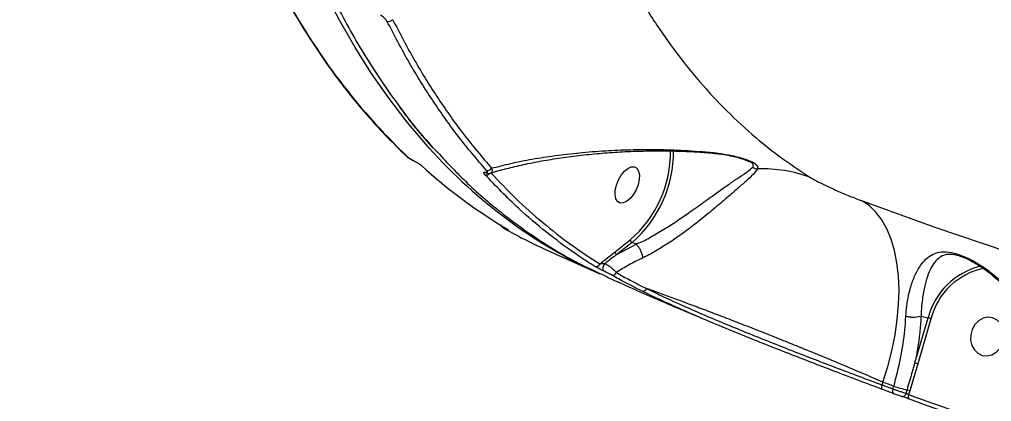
# Model space of a CAD drawing. Header units: millimetres. Extents: x -10374 to 11119, y -8221 to 9433.
# Drawn here: x -1882 to -1657.7, y -5633.8 to -5545.6 of the extents above; entities that cross this region are included whole.
import ezdxf

# ---------------------------------------------------------------- set-up
doc = ezdxf.new("R2010")
doc.units = ezdxf.units.MM
for name, color, linetype in [('DIKOM_ОБЪЕКТ', 7, 'Continuous'), ('DIKOM_РАЗМЕР_ЗОНА', 7, 'Continuous'), ('DIKOM_РАЗМЕР_ОБЪЕКТА', 7, 'Continuous')]:
    doc.layers.add(name, color=color, linetype=linetype)
doc.styles.add('style1', font='arial.ttf', dxfattribs={"width": 0.8})
doc.dimstyles.new('1-50', dxfattribs={"dimtxt": 300, "dimasz": 200, "dimexe": 100, "dimexo": 0, "dimgap": 100, "dimtad": 0, "dimdec": 0, "dimtxsty": 'style1', "dimcen": 0, "dimclrd": 7, "dimclre": 7, "dimadec": 1, "dimazin": 2, "dimtfac": 1, "dimtdec": 0, "dimtmove": 1, "dimatfit": 3, "dimfxl": 0, "dimlwd": 25, "dimlwe": 18, "dimarcsym": 0})

# ---------------------------------------------------------------- blocks, each defined once
blk = doc.blocks.new('*D16')
at = {"layer": 'Defpoints', "color": 0, "transparency": 16777216}
for p in [(-9045.1, 5161.67), (3694.49, 5161.67), (1813.16, -6719.94)]:
    blk.add_point(p, dxfattribs=at)
at = {"layer": 'DIKOM_РАЗМЕР_ОБЪЕКТА', "color": 7, "lineweight": 18, "transparency": 16777216}
for p, q in [((3694.49, 5161.67), (-9145.1, 5161.67)), ((1813.16, -6719.94), (-9145.1, -6719.94))]:
    blk.add_line(p, q, dxfattribs=at)
at = {"layer": 'DIKOM_РАЗМЕР_ОБЪЕКТА', "color": 7, "lineweight": 25, "transparency": 16777216}
for p, q in [((-9045.1, 4961.67), (-9045.1, -0.45)), ((-9045.1, -6519.94), (-9045.1, -1080.23))]:
    blk.add_line(p, q, dxfattribs=at)
at = {"layer": 'DIKOM_РАЗМЕР_ОБЪЕКТА', "color": 7, "transparency": 16777216}
for points in [[(-9078.43, 4961.67), (-9011.76, 4961.67), (-9045.1, 5161.67)], [(-9078.43, -6519.94), (-9011.76, -6519.94), (-9045.1, -6719.94)]]:
    blk.add_solid(points, dxfattribs=at)
at = {"layer": 'DIKOM_РАЗМЕР_ОБЪЕКТА', "color": 0, "transparency": 16777216, "insert": (-9045.1, -540.34), "char_height": 300, "attachment_point": 5, "rotation": 90, "style": 'style1'}
blk.add_mtext('11900', dxfattribs=at)
blk = doc.blocks.new('*D13')
at = {"layer": 'Defpoints', "color": 0, "transparency": 16777216}
for p in [(-10176.97, 7112.81), (3082.33, 7112.81), (2015.48, -8221.4)]:
    blk.add_point(p, dxfattribs=at)
at = {"layer": 'DIKOM_РАЗМЕР_ЗОНА', "color": 7, "lineweight": 18, "transparency": 16777216}
for p, q in [((3082.33, 7112.81), (-10276.97, 7112.81)), ((2015.48, -8221.4), (-10276.97, -8221.4))]:
    blk.add_line(p, q, dxfattribs=at)
at = {"layer": 'DIKOM_РАЗМЕР_ЗОНА', "color": 7, "lineweight": 25, "transparency": 16777216}
for p, q in [((-10176.97, 6912.81), (-10176.97, -14.41)), ((-10176.97, -8021.4), (-10176.97, -1094.19))]:
    blk.add_line(p, q, dxfattribs=at)
at = {"layer": 'DIKOM_РАЗМЕР_ЗОНА', "color": 7, "transparency": 16777216}
for points in [[(-10210.3, 6912.81), (-10143.64, 6912.81), (-10176.97, 7112.81)], [(-10210.3, -8021.4), (-10143.64, -8021.4), (-10176.97, -8221.4)]]:
    blk.add_solid(points, dxfattribs=at)
at = {"layer": 'DIKOM_РАЗМЕР_ЗОНА', "color": 0, "transparency": 16777216, "insert": (-10176.97, -554.3), "char_height": 300, "attachment_point": 5, "rotation": 90, "style": 'style1'}
blk.add_mtext('15300', dxfattribs=at)

msp = doc.modelspace()

# ---------------------------------------------------------------- linework, layer by layer
at = {"layer": 'DIKOM_ОБЪЕКТ', "color": 7, "linetype": 'Continuous', "lineweight": 15}
for p, q in [((-1791.2, -5578.09), (-1791.12, -5578.12)), ((-1791.12, -5578.14), (-1791.04, -5578.17)), ((-1713.81, -5578.31), (-1713.99, -5578.23)), ((-1769.85, -5593.88), (-1769.88, -5593.87)), ((-1744.56, -5599.26), (-1741.04, -5596.49)), ((-1740.63, -5597.06), (-1744.15, -5599.83)), ((-1744.15, -5599.83), (-1739.72, -5597.47)), ((-1739.72, -5597.47), (-1740.63, -5597.06)), ((-1739.72, -5597.47), (-1739.72, -5597.47)), ((-1760.63, -5598.66), (-1748.09, -5604.31)), ((-1748.04, -5602.03), (-1744.56, -5599.26)), ((-1665.11, -5600.18), (-1665.56, -5600.06)), ((-1673.95, -5614.07), (-1672.33, -5614.47)), ((-1675.37, -5624.88), (-1672.33, -5614.47)), ((-1671.67, -5614.66), (-1674.71, -5625.07)), ((-1674.71, -5625.07), (-1676.57, -5631.3)), ((-1682.75, -5629.31), (-1682.99, -5629.93)), ((-1680.43, -5630.88), (-1680.25, -5630.24)), ((-1677.4, -5631.87), (-1677.18, -5631.13)), ((-1676.57, -5631.3), (-1676.82, -5632.16))]:
    msp.add_line(p, q, dxfattribs=at)
at = {"layer": 'DIKOM_ОБЪЕКТ', "color": 7, "linetype": 'Continuous', "lineweight": 15, "flags": 128}
for points in [[(-1787.35, -5575.35), (-1788.14, -5574.48), (-1792.52, -5569.31), (-1796.71, -5563.85), (-1800.72, -5558.1), (-1804.55, -5552.07), (-1808.17, -5545.76), (-1811.61, -5539.18), (-1814.84, -5532.33), (-1817.87, -5525.21), (-1820.7, -5517.85), (-1823.32, -5510.23), (-1825.73, -5502.36), (-1827.93, -5494.27), (-1829.92, -5485.94), (-1831.7, -5477.39), (-1833.25, -5468.62), (-1834.6, -5459.65), (-1835.72, -5450.47), (-1836.62, -5441.1), (-1837.31, -5431.55), (-1837.77, -5421.82), (-1838.02, -5411.92), (-1838.04, -5401.86)], [(-1792.61, -5577.19), (-1792.55, -5577.24), (-1792.41, -5577.32)], [(-1791.12, -5578.14), (-1791.15, -5578.12), (-1791.2, -5578.09)], [(-1791.04, -5578.17), (-1791.07, -5578.16), (-1791.12, -5578.12)], [(-1743.39, -5587.96), (-1743.96, -5587.63), (-1744.36, -5586.99), (-1744.54, -5586.09), (-1744.5, -5585), (-1744.24, -5583.82), (-1743.77, -5582.63), (-1743.14, -5581.54), (-1742.39, -5580.62), (-1741.59, -5579.97), (-1740.81, -5579.62), (-1740.1, -5579.61), (-1739.52, -5579.94), (-1739.13, -5580.58), (-1738.94, -5581.48), (-1738.98, -5582.57), (-1739.25, -5583.76), (-1739.72, -5584.94), (-1740.35, -5586.04), (-1741.09, -5586.95), (-1741.89, -5587.61), (-1742.68, -5587.95), (-1743.39, -5587.96)], [(-1687.55, -5587.48), (-1670.81, -5593.54), (-1653.95, -5599.24)], [(-1682.75, -5629.31), (-1681.62, -5625.68), (-1680.68, -5622.04), (-1679.95, -5618.41), (-1679.43, -5614.84), (-1679.12, -5611.36), (-1679.04, -5607.99), (-1679.17, -5604.77), (-1679.52, -5601.73), (-1680.08, -5598.89), (-1680.85, -5596.29), (-1681.83, -5593.94), (-1683, -5591.86), (-1684.35, -5590.08), (-1685.87, -5588.62), (-1687.55, -5587.48)], [(-1662.48, -5618.37), (-1662.51, -5619.64), (-1662.22, -5620.84), (-1661.65, -5621.87), (-1660.83, -5622.65), (-1659.84, -5623.12), (-1658.75, -5623.24), (-1657.65, -5623), (-1656.64, -5622.41), (-1655.79, -5621.53), (-1655.17, -5620.43), (-1654.83, -5619.19), (-1654.8, -5617.92), (-1655.09, -5616.72), (-1655.66, -5615.69), (-1656.48, -5614.91), (-1657.47, -5614.44), (-1658.56, -5614.32), (-1659.66, -5614.57), (-1660.67, -5615.15), (-1661.52, -5616.03), (-1662.14, -5617.14), (-1662.48, -5618.37)], [(-1680.25, -5630.24), (-1680.56, -5630.13), (-1680.87, -5630.01), (-1681.19, -5629.9), (-1681.5, -5629.78), (-1681.81, -5629.66), (-1682.12, -5629.55), (-1682.44, -5629.43), (-1682.75, -5629.31)], [(-1682.99, -5629.93), (-1683.04, -5630.11), (-1683.07, -5630.29), (-1683.08, -5630.46), (-1683.07, -5630.62), (-1683.04, -5630.75), (-1682.98, -5630.86), (-1682.91, -5630.94), (-1682.83, -5630.99)], [(-1682.99, -5629.93), (-1682.67, -5630.04), (-1682.35, -5630.16), (-1682.03, -5630.28), (-1681.71, -5630.4), (-1681.39, -5630.52), (-1681.07, -5630.64), (-1680.75, -5630.76), (-1680.43, -5630.88)], [(-1680.26, -5631.94), (-1680.58, -5631.83), (-1680.9, -5631.71), (-1681.22, -5631.59), (-1681.54, -5631.47), (-1681.86, -5631.35), (-1682.19, -5631.23), (-1682.51, -5631.11), (-1682.83, -5630.99)], [(-1680.43, -5630.88), (-1680.48, -5631.06), (-1680.51, -5631.24), (-1680.52, -5631.41), (-1680.51, -5631.57), (-1680.48, -5631.7), (-1680.42, -5631.82), (-1680.35, -5631.9), (-1680.26, -5631.94)], [(-1676.82, -5632.16), (-1676.87, -5632.34), (-1676.9, -5632.52), (-1676.91, -5632.7), (-1676.9, -5632.85), (-1676.86, -5632.99), (-1676.81, -5633.1), (-1676.73, -5633.18), (-1676.64, -5633.23)], [(-1676.82, -5632.16), (-1672.85, -5633.61), (-1668.87, -5635.03), (-1664.89, -5636.44), (-1660.9, -5637.83), (-1656.91, -5639.2), (-1652.91, -5640.55), (-1648.9, -5641.88), (-1644.89, -5643.19)], [(-1644.69, -5644.27), (-1648.71, -5642.96), (-1652.72, -5641.62), (-1656.72, -5640.27), (-1660.72, -5638.9), (-1664.71, -5637.51), (-1668.69, -5636.1), (-1672.67, -5634.68), (-1676.64, -5633.23)]]:
    msp.add_lwpolyline(points, dxfattribs=at)
at = {"layer": 'DIKOM_ОБЪЕКТ', "color": 7, "linetype": 'Continuous', "lineweight": 15}
for centre, radius, start, end in [((-1688.9, -5469.09), 149.76, 207.0562, 226.2744), ((-1796.8, -5544.88), 1.16, 250.2646, 321.9133), ((-1698.68, -5496.22), 118.85, 221.7491, 245.4324), ((-1758.57, -5576.21), 26.8, 310.8317, 0.7248), ((-1758.9, -5576.05), 27.85, 311.0103, 0.3068), ((-1709.38, -5492.18), 118.18, 227.5078, 239.4774), ((-1773.95, -5579.39), 1.06, 251.0806, 328.9486), ((-1711.35, -5577.54), 2.59, 236.2783, 262.6907), ((-1710.45, -5611.17), 31.09, 69.1132, 92.2674), ((-1774.23, -5580.44), 1.05, 250.905, 323.5982), ((-1774.03, -5580.42), 0.629, 230.3624, 246.1952), ((-1714.44, -5496.18), 112.41, 240.2736, 245.7391), ((-1769.64, -5593.53), 0.417, 190.8608, 234.82), ((-1769.61, -5593.54), 0.417, 191.3852, 234.7665), ((-1740.32, -5596.4), 0.73, 186.6583, 244.417), ((-1743.83, -5599.17), 0.733, 186.7348, 244.3585), ((-1748.95, -5601.65), 0.977, 251.3199, 337.1842), ((-1745.73, -5603.16), 1.68, 132.697, 193.8067), ((-1656.38, -5618.6), 16.48, 103.4297, 165.4852), ((-1745.12, -5603.65), 0.954, 253.0786, 336.5708), ((-1656.34, -5618.56), 15.82, 101.0565, 165.728), ((-1738.17, -5607.42), 0.905, 261.0618, 341.9672), ((-1676.24, -5629.4), 15.43, 72.7502, 75.3045), ((-1679.09, -5639.17), 14.77, 72.7211, 75.3881), ((-1655.42, -5549.86), 84.13, 252.8352, 255.0082), ((-1678.28, -5631.71), 0.9, 259.0092, 349.2151), ((-1681.27, -5646.44), 15.85, 72.754, 75.0612)]:
    msp.add_arc(centre, radius, start, end, dxfattribs=at)
for points, knots in [([(-1682.36, -4982.08), (-1684.95, -4985.5), (-1692, -4994.79), (-1703.21, -5010.56), (-1715.85, -5029.53), (-1728.06, -5049.15), (-1739.79, -5069.3), (-1750.98, -5089.91), (-1761.6, -5110.9), (-1771.61, -5132.25), (-1781.01, -5153.91), (-1789.77, -5175.83), (-1797.86, -5197.89), (-1805.24, -5219.99), (-1811.87, -5242.06), (-1817.73, -5264.07), (-1822.83, -5285.98), (-1827.15, -5307.72), (-1830.69, -5329.2), (-1833.41, -5350.3), (-1835.31, -5370.97), (-1836.37, -5391.16), (-1836.59, -5410.84), (-1835.99, -5429.96), (-1834.57, -5448.43), (-1832.34, -5466.17), (-1829.29, -5483.1), (-1825.42, -5499.19), (-1820.74, -5514.43), (-1815.29, -5528.77), (-1809.07, -5542.15), (-1802.15, -5554.53), (-1794.8, -5565.22), (-1789.5, -5572.09), (-1786.65, -5575.05), (-1786.36, -5575.35)], [0, 0, 0, 0, 0.018445, 0.05007, 0.081795, 0.11357, 0.145346, 0.17707, 0.208695, 0.24032, 0.272045, 0.30382, 0.335595, 0.36732, 0.398945, 0.43057, 0.462294, 0.494069, 0.525845, 0.557569, 0.589194, 0.620819, 0.652544, 0.684319, 0.716094, 0.747819, 0.779444, 0.811069, 0.842793, 0.874568, 0.906344, 0.938068, 0.969693, 0.99689, 1, 1, 1, 1]), ([(-1658.94, -5068.91), (-1662.23, -5074.09), (-1668.83, -5084.45), (-1678.28, -5100.49), (-1687.39, -5116.84), (-1696.23, -5133.72), (-1704.74, -5151.1), (-1712.91, -5168.95), (-1720.59, -5186.99), (-1727.96, -5205.7), (-1734.96, -5225.03), (-1741.5, -5244.95), (-1747.44, -5265.05), (-1752.72, -5285.27), (-1757.32, -5305.54), (-1761.12, -5325.38), (-1764.14, -5344.75), (-1766.4, -5363.58), (-1767.94, -5382.23), (-1768.72, -5400.59), (-1768.73, -5418.62), (-1767.96, -5435.88), (-1766.43, -5452.35), (-1764.2, -5468), (-1761.21, -5483.09), (-1757.44, -5497.56), (-1752.9, -5511.32), (-1748.03, -5523.25), (-1743, -5533.51), (-1737.99, -5542.32), (-1732.54, -5550.55), (-1726.69, -5558.17), (-1720.45, -5565.16), (-1713.82, -5571.49), (-1706.83, -5577.23), (-1701.86, -5580.5), (-1699.37, -5582.13)], [0, 0, 0, 0, 0.027766, 0.055564, 0.083362, 0.111128, 0.140031, 0.168973, 0.197914, 0.226818, 0.258245, 0.289696, 0.321123, 0.353467, 0.385838, 0.418183, 0.449506, 0.480853, 0.512176, 0.544412, 0.576676, 0.608912, 0.640161, 0.671434, 0.702682, 0.734841, 0.767027, 0.799186, 0.824146, 0.849107, 0.874267, 0.899426, 0.924469, 0.949512, 0.974756, 1, 1, 1, 1]), ([(-1822.59, -5536.91), (-1822.01, -5538), (-1820.34, -5541.15), (-1817.43, -5546.17), (-1813.81, -5551.91), (-1810.02, -5557.38), (-1806.07, -5562.6), (-1801.95, -5567.56), (-1797.74, -5572.16), (-1794.59, -5575.31), (-1792.88, -5576.92), (-1792.61, -5577.19)], [0, 0, 0, 0, 0.068837, 0.199498, 0.330145, 0.460761, 0.591351, 0.721902, 0.852416, 0.975984, 1, 1, 1, 1]), ([(-1797.19, -5545.97), (-1797.26, -5545.86), (-1797.4, -5545.62), (-1797.78, -5545.24), (-1798.21, -5544.88), (-1798.51, -5544.71), (-1798.65, -5544.63)], [0, 0, 0, 0, 0.263218, 0.526664, 0.781444, 1, 1, 1, 1]), ([(-1774.29, -5580.39), (-1776.42, -5577.88), (-1780.68, -5572.86), (-1786.58, -5564.52), (-1792.15, -5555.64), (-1795.51, -5549.19), (-1797.19, -5545.97)], [0, 0, 0, 0, 0.249097, 0.498193, 0.749098, 1, 1, 1, 1]), ([(-1795.88, -5545.59), (-1794.22, -5548.79), (-1790.89, -5555.17), (-1785.36, -5564.02), (-1779.46, -5572.37), (-1775.18, -5577.41), (-1773.04, -5579.93)], [0, 0, 0, 0, 0.249095, 0.498194, 0.749097, 1, 1, 1, 1]), ([(-1794.27, -5565.84), (-1793.39, -5567.01), (-1791.19, -5569.93), (-1788.62, -5573.04), (-1786.9, -5574.91), (-1786.62, -5575.21)], [0, 0, 0, 0, 0.357837, 0.896292, 1, 1, 1, 1]), ([(-1786.36, -5575.35), (-1784.12, -5577.78), (-1779.36, -5582.94), (-1771.47, -5589.81), (-1762.84, -5596.14), (-1754.5, -5601.25), (-1748.86, -5603.85), (-1746.4, -5604.98)], [0, 0, 0, 0, 0.19019, 0.405049, 0.619907, 0.834511, 1, 1, 1, 1]), ([(-1773.3, -5581.06), (-1772.68, -5580.87), (-1770.89, -5580.32), (-1767.67, -5579.52), (-1763.64, -5578.64), (-1759.31, -5577.87), (-1754.75, -5577.2), (-1750.03, -5576.66), (-1745.25, -5576.26), (-1740.49, -5576.01), (-1735.92, -5575.91), (-1731.65, -5575.92), (-1727.74, -5576.05), (-1724.58, -5576.22), (-1722.7, -5576.4), (-1722.05, -5576.46)], [0, 0, 0, 0, 0.048056, 0.137052, 0.227859, 0.320467, 0.414856, 0.508978, 0.599482, 0.686616, 0.770318, 0.842524, 0.907963, 0.968431, 1, 1, 1, 1]), ([(-1773.04, -5579.93), (-1771.59, -5579.56), (-1768.62, -5578.78), (-1763.71, -5577.81), (-1758.41, -5576.99), (-1752.79, -5576.33), (-1746.98, -5575.88), (-1741.06, -5575.62), (-1734.97, -5575.58), (-1728.6, -5575.75), (-1724.1, -5576.13), (-1721.86, -5576.32)], [0, 0, 0, 0, 0.107959, 0.221266, 0.334573, 0.449785, 0.564989, 0.672071, 0.779131, 0.889621, 1, 1, 1, 1]), ([(-1792.6, -5577.18), (-1792.57, -5577.21), (-1792.42, -5577.36), (-1792.13, -5577.57), (-1791.7, -5577.84), (-1791.35, -5578.03), (-1791.17, -5578.11), (-1791.11, -5578.13)], [0, 0, 0, 0, 0.095009, 0.424426, 0.667088, 0.88346, 1, 1, 1, 1]), ([(-1792.41, -5577.32), (-1792.33, -5577.38), (-1792.19, -5577.5), (-1791.89, -5577.71), (-1791.59, -5577.89), (-1791.36, -5578.01), (-1791.23, -5578.07), (-1791.2, -5578.09)], [0, 0, 0, 0, 0.302605, 0.534654, 0.725433, 0.917116, 1, 1, 1, 1]), ([(-1791.12, -5578.12), (-1791.06, -5578.15), (-1790.87, -5578.24), (-1790.49, -5578.44), (-1790.02, -5578.72), (-1789.55, -5579.04), (-1789.33, -5579.23), (-1789.21, -5579.33)], [0, 0, 0, 0, 0.079609, 0.275829, 0.470807, 0.710627, 1, 1, 1, 1]), ([(-1721.86, -5576.32), (-1721.87, -5576.34), (-1721.93, -5576.43), (-1722, -5576.44), (-1722.05, -5576.45)], [0, 0, 0, 0, 0.147174, 1, 1, 1, 1]), ([(-1722.05, -5576.48), (-1721.51, -5576.52), (-1720.27, -5576.63), (-1718.48, -5576.93), (-1716.8, -5577.28), (-1715.42, -5577.66), (-1714.48, -5577.99), (-1713.91, -5578.23), (-1713.8, -5578.28), (-1713.8, -5578.29)], [0, 0, 0, 0, 0.168381, 0.388321, 0.576565, 0.742272, 0.893135, 0.99649, 1, 1, 1, 1]), ([(-1721.86, -5576.32), (-1720.26, -5576.54), (-1718.07, -5576.84), (-1715.54, -5577.5), (-1713.94, -5578.01), (-1712.54, -5578.64), (-1711.58, -5579.38), (-1711.65, -5579.84), (-1711.68, -5580.11)], [0, 0, 0, 0, 0.303093, 0.415248, 0.529512, 0.66876, 0.808541, 1, 1, 1, 1]), ([(-1774.43, -5580.9), (-1774.35, -5580.93), (-1774.18, -5580.98), (-1774.02, -5580.96), (-1773.98, -5580.82), (-1774.11, -5580.6), (-1774.26, -5580.42), (-1774.29, -5580.39)], [0, 0, 0, 0, 0.145521, 0.289943, 0.532067, 0.909834, 1, 1, 1, 1]), ([(-1773.04, -5579.93), (-1773.02, -5580), (-1772.91, -5580.34), (-1772.92, -5580.77), (-1773.11, -5581.05), (-1773.29, -5581.06), (-1773.3, -5581.07)], [0, 0, 0, 0, 0.117886, 0.621384, 0.967253, 1, 1, 1, 1]), ([(-1739.72, -5597.47), (-1739.72, -5597.47), (-1739.47, -5597.23), (-1738.09, -5596.93), (-1735.93, -5595.52), (-1732.94, -5593.85), (-1730.04, -5591.94), (-1726.93, -5589.81), (-1723.68, -5587.49), (-1720.64, -5585.29), (-1718.04, -5583.46), (-1715.87, -5581.96), (-1713.93, -5580.68), (-1713.17, -5580.03), (-1712.79, -5579.7)], [0, 0, 0, 0, 0.000017, 0.026509, 0.107594, 0.191797, 0.27409, 0.358653, 0.471305, 0.587974, 0.685409, 0.784671, 0.890872, 1, 1, 1, 1]), ([(-1711.68, -5580.11), (-1711.96, -5580.51), (-1712.54, -5581.31), (-1714.27, -5582.85), (-1716.32, -5584.66), (-1718.76, -5586.78), (-1721.74, -5589.32), (-1724.95, -5591.95), (-1728.13, -5594.39), (-1731.07, -5596.5), (-1734.13, -5598.48), (-1736.49, -5599.82), (-1737.82, -5600.46), (-1738.14, -5600.62)], [0, 0, 0, 0, 0.105326, 0.214549, 0.310288, 0.408055, 0.519593, 0.635274, 0.718062, 0.803166, 0.886241, 0.972407, 1, 1, 1, 1]), ([(-1712.79, -5579.7), (-1712.69, -5579.49), (-1712.52, -5579.14), (-1713.06, -5578.62), (-1713.67, -5578.37), (-1713.81, -5578.31)], [0, 0, 0, 0, 0.519345, 0.885676, 1, 1, 1, 1]), ([(-1774.57, -5581.43), (-1774.61, -5581.39), (-1774.77, -5581.21), (-1774.91, -5580.98), (-1774.86, -5580.84), (-1774.7, -5580.82), (-1774.52, -5580.88), (-1774.43, -5580.9)], [0, 0, 0, 0, 0.095082, 0.471941, 0.715752, 0.857161, 1, 1, 1, 1]), ([(-1749.26, -5602.58), (-1749.55, -5602.39), (-1751.02, -5601.47), (-1754.79, -5598.98), (-1760.42, -5594.79), (-1767.47, -5588.8), (-1772.03, -5584.07), (-1774.57, -5581.43)], [0, 0, 0, 0, 0.032165, 0.160832, 0.418396, 0.675956, 1, 1, 1, 1]), ([(-1774.33, -5580.98), (-1774.33, -5580.98), (-1774.32, -5580.98), (-1774.29, -5580.99), (-1774.28, -5581)], [0, 0, 0, 0, 0.561651, 1, 1, 1, 1]), ([(-1774.28, -5580.99), (-1774.13, -5581.03), (-1773.83, -5581.13), (-1773.48, -5581.16), (-1773.31, -5581.07), (-1773.3, -5581.07)], [0, 0, 0, 0, 0.48537, 0.967723, 1, 1, 1, 1]), ([(-1773.2, -5581.03), (-1771.29, -5583.03), (-1767.44, -5587.07), (-1761.28, -5592.53), (-1754.84, -5597.61), (-1750.31, -5600.56), (-1748.04, -5602.03)], [0, 0, 0, 0, 0.246203, 0.496551, 0.748275, 1, 1, 1, 1]), ([(-1699.37, -5582.13), (-1698.83, -5582.44), (-1697.73, -5583.08), (-1695.14, -5584.32), (-1692.25, -5585.61), (-1689.6, -5586.69), (-1688.13, -5587.25), (-1687.55, -5587.48)], [0, 0, 0, 0, 0.20989, 0.422898, 0.638274, 0.855355, 1, 1, 1, 1]), ([(-1770.85, -5593.03), (-1770.85, -5593.05), (-1770.84, -5593.15), (-1770.76, -5593.31), (-1770.64, -5593.46), (-1770.53, -5593.57), (-1770.44, -5593.64), (-1770.35, -5593.7), (-1770.28, -5593.74), (-1770.24, -5593.76)], [0, 0, 0, 0, 0.056898, 0.251887, 0.417865, 0.552629, 0.660668, 0.79128, 1, 1, 1, 1]), ([(-1769.88, -5593.87), (-1769.96, -5593.83), (-1770.12, -5593.76), (-1770.27, -5593.7), (-1770.34, -5593.69), (-1770.31, -5593.72), (-1770.22, -5593.77), (-1770.18, -5593.79)], [0, 0, 0, 0, 0.195029, 0.390024, 0.593248, 0.811127, 1, 1, 1, 1]), ([(-1769.4, -5593.99), (-1769.34, -5594.02), (-1769.22, -5594.1), (-1769.18, -5594.15), (-1769.27, -5594.12), (-1769.5, -5594.04), (-1769.73, -5593.93), (-1769.85, -5593.88)], [0, 0, 0, 0, 0.188975, 0.404493, 0.606807, 0.803388, 1, 1, 1, 1]), ([(-1769.84, -5593.89), (-1769.83, -5593.89), (-1769.78, -5593.91), (-1769.73, -5593.94), (-1769.69, -5593.95)], [0, 0, 0, 0, 0.313593, 1, 1, 1, 1]), ([(-1769.48, -5593.95), (-1769.45, -5593.96), (-1769.4, -5593.99), (-1769.39, -5594), (-1769.39, -5594)], [0, 0, 0, 0, 0.455036, 1, 1, 1, 1]), ([(-1738.14, -5600.62), (-1738.14, -5600.58), (-1738.15, -5600.44), (-1738.21, -5600.05), (-1738.4, -5599.4), (-1738.76, -5598.63), (-1739.22, -5597.94), (-1739.55, -5597.63), (-1739.72, -5597.47)], [0, 0, 0, 0, 0.034314, 0.136479, 0.35238, 0.568224, 0.784142, 1, 1, 1, 1]), ([(-1744.15, -5599.83), (-1744.37, -5600), (-1745.28, -5600.69), (-1746.18, -5601.39), (-1746.87, -5601.93)], [0, 0, 0, 0, 0.234357, 1, 1, 1, 1]), ([(-1738.14, -5600.62), (-1739.22, -5601.14), (-1741.38, -5602.2), (-1743.29, -5603.41), (-1744.25, -5604.03)], [0, 0, 0, 0, 0.497873, 1, 1, 1, 1]), ([(-1677.47, -5614.11), (-1677.4, -5613.28), (-1677.27, -5611.62), (-1676.8, -5608.97), (-1676.06, -5606.27), (-1674.97, -5603.72), (-1673.67, -5601.68), (-1672.21, -5600.29), (-1670.62, -5599.45), (-1668.78, -5599.12), (-1666.79, -5599.35), (-1664.85, -5599.95), (-1663.27, -5600.61), (-1661.61, -5601.47), (-1659.59, -5602.7), (-1657.33, -5604.35), (-1654.52, -5606.81), (-1651.71, -5609.95), (-1649.24, -5613.64), (-1648.21, -5616.25), (-1647.75, -5617.44)], [0, 0, 0, 0, 0.045078, 0.090182, 0.158886, 0.227682, 0.298402, 0.369113, 0.425047, 0.480819, 0.540817, 0.571384, 0.601951, 0.634464, 0.66703, 0.719845, 0.772765, 0.852882, 0.932984, 1, 1, 1, 1]), ([(-1665.56, -5600.06), (-1665.57, -5600.05), (-1666.39, -5599.83), (-1667.69, -5599.75), (-1669.13, -5600.13), (-1670.34, -5600.98), (-1671.39, -5602.35), (-1672.31, -5604.3), (-1673.05, -5606.72), (-1673.56, -5609.24), (-1673.84, -5611.75), (-1673.95, -5613.26), (-1673.95, -5614.07), (-1673.95, -5614.07)], [0, 0, 0, 0, 0.001558, 0.105348, 0.204886, 0.307804, 0.43888, 0.57261, 0.700643, 0.831796, 0.915155, 0.99995, 1, 1, 1, 1]), ([(-1665.14, -5600.18), (-1664.84, -5600.27), (-1664.19, -5600.48), (-1663.02, -5600.99), (-1661.69, -5601.68), (-1660.26, -5602.56), (-1658.72, -5603.63), (-1657.07, -5604.96), (-1655.34, -5606.55), (-1653.59, -5608.43), (-1651.92, -5610.56), (-1650.45, -5612.89), (-1649.35, -5615.08), (-1648.89, -5616.5), (-1648.7, -5617.08)], [0, 0, 0, 0, 0.047401, 0.104467, 0.165301, 0.230085, 0.3028, 0.385862, 0.4787, 0.581867, 0.694821, 0.809217, 0.922808, 1, 1, 1, 1]), ([(-1747.36, -5603.56), (-1747.4, -5603.55), (-1747.56, -5603.47), (-1747.89, -5603.32), (-1748.38, -5603.07), (-1748.88, -5602.8), (-1749.13, -5602.66), (-1749.26, -5602.58)], [0, 0, 0, 0, 0.048976, 0.217869, 0.426618, 0.702148, 1, 1, 1, 1]), ([(-1748.04, -5602.03), (-1747.93, -5602), (-1747.73, -5601.95), (-1747.4, -5601.91), (-1747.15, -5601.89), (-1746.99, -5601.9), (-1746.91, -5601.91), (-1746.88, -5601.92), (-1746.87, -5601.93)], [0, 0, 0, 0, 0.348242, 0.649188, 0.844749, 0.934452, 0.96975, 1, 1, 1, 1]), ([(-1746.87, -5601.93), (-1746.64, -5602.05), (-1746.18, -5602.31), (-1745.43, -5602.85), (-1744.72, -5603.46), (-1744.41, -5603.84), (-1744.25, -5604.03)], [0, 0, 0, 0, 0.214751, 0.434847, 0.718826, 1, 1, 1, 1]), ([(-1745.4, -5604.56), (-1745.54, -5604.48), (-1745.83, -5604.32), (-1746.36, -5604.04), (-1746.9, -5603.78), (-1747.21, -5603.63), (-1747.36, -5603.56)], [0, 0, 0, 0, 0.297474, 0.588958, 0.802706, 1, 1, 1, 1]), ([(-1746.43, -5605.04), (-1743.85, -5606.2), (-1737.02, -5609.28), (-1730.12, -5612.2), (-1725.83, -5614.01)], [0, 0, 0, 0, 0.377622, 1, 1, 1, 1]), ([(-1738.31, -5608.31), (-1739.61, -5607.66), (-1742.23, -5606.35), (-1744.34, -5605.16), (-1745.4, -5604.56)], [0, 0, 0, 0, 0.496482, 1, 1, 1, 1]), ([(-1744.25, -5604.03), (-1743.23, -5604.6), (-1741.17, -5605.77), (-1738.6, -5607.05), (-1737.31, -5607.7)], [0, 0, 0, 0, 0.496485, 1, 1, 1, 1]), ([(-1682.83, -5630.99), (-1684.62, -5630.32), (-1688.21, -5628.97), (-1693.75, -5626.87), (-1699.19, -5624.78), (-1704.46, -5622.73), (-1709.76, -5620.65), (-1715.03, -5618.53), (-1720.18, -5616.42), (-1725.16, -5614.32), (-1729.89, -5612.25), (-1734.33, -5610.23), (-1736.98, -5608.95), (-1738.31, -5608.31)], [0, 0, 0, 0, 0.102186, 0.204369, 0.292494, 0.380897, 0.469016, 0.557409, 0.646075, 0.734468, 0.822883, 0.911581, 1, 1, 1, 1]), ([(-1682.75, -5629.31), (-1684.21, -5628.68), (-1687.15, -5627.41), (-1692.67, -5625.08), (-1698.07, -5622.84), (-1703.2, -5620.75), (-1708.4, -5618.66), (-1713.62, -5616.59), (-1718.75, -5614.6), (-1722.54, -5613.15), (-1726.19, -5611.77), (-1729.73, -5610.45), (-1733.13, -5609.2), (-1735.63, -5608.29), (-1736.99, -5607.81), (-1737.31, -5607.7)], [0, 0, 0, 0, 0.08691, 0.174888, 0.305721, 0.373066, 0.440408, 0.572502, 0.640537, 0.708569, 0.775108, 0.841647, 0.91015, 0.978661, 1, 1, 1, 1]), ([(-1737.31, -5607.7), (-1736.01, -5608.33), (-1733.42, -5609.59), (-1729.07, -5611.57), (-1724.45, -5613.6), (-1719.58, -5615.66), (-1714.53, -5617.74), (-1709.38, -5619.81), (-1704.19, -5621.85), (-1699.03, -5623.86), (-1693.7, -5625.9), (-1688.27, -5627.95), (-1684.75, -5629.27), (-1682.99, -5629.93)], [0, 0, 0, 0, 0.08837, 0.177023, 0.26539, 0.353771, 0.442426, 0.530803, 0.618948, 0.707374, 0.795521, 0.89776, 1, 1, 1, 1]), ([(-1680.25, -5630.24), (-1679.68, -5628.1), (-1678.54, -5623.74), (-1677.75, -5618.31), (-1677.54, -5615.14), (-1677.47, -5614.11)], [0, 0, 0, 0, 0.395869, 0.803214, 1, 1, 1, 1]), ([(-1673.95, -5614.07), (-1674.14, -5614.14), (-1674.51, -5614.28), (-1675.29, -5614.38), (-1676.14, -5614.37), (-1676.84, -5614.28), (-1677.27, -5614.17), (-1677.43, -5614.12), (-1677.47, -5614.11)], [0, 0, 0, 0, 0.212333, 0.424745, 0.63712, 0.849444, 0.965523, 1, 1, 1, 1]), ([(-1673.95, -5614.07), (-1674.02, -5615.16), (-1674.18, -5617.47), (-1674.65, -5621.09), (-1675.13, -5623.61), (-1675.37, -5624.88)], [0, 0, 0, 0, 0.309327, 0.653188, 1, 1, 1, 1]), ([(-1673.95, -5614.07), (-1673.95, -5614.07), (-1673.95, -5614.07), (-1673.95, -5614.07), (-1673.95, -5614.07)], [0, 0, 0, 0, 0.814014, 1, 1, 1, 1]), ([(-1677.18, -5631.13), (-1677.09, -5630.81), (-1676.62, -5629.21), (-1676, -5627.13), (-1675.51, -5625.37), (-1675.37, -5624.88)], [0, 0, 0, 0, 0.153663, 0.768325, 1, 1, 1, 1]), ([(-1680.43, -5630.88), (-1680.4, -5630.89), (-1680.13, -5630.98), (-1679.58, -5631.17), (-1678.77, -5631.44), (-1677.99, -5631.69), (-1677.6, -5631.81), (-1677.4, -5631.87)], [0, 0, 0, 0, 0.037173, 0.278136, 0.518829, 0.759331, 1, 1, 1, 1]), ([(-1678.45, -5632.59), (-1678.57, -5632.55), (-1678.81, -5632.47), (-1679.27, -5632.31), (-1679.75, -5632.13), (-1680.08, -5632.01), (-1680.24, -5631.95), (-1680.26, -5631.94)], [0, 0, 0, 0, 0.240775, 0.481346, 0.722185, 0.962889, 1, 1, 1, 1]), ([(-1677.4, -5631.87), (-1677.36, -5631.89), (-1677.29, -5631.93), (-1677.14, -5632), (-1676.98, -5632.08), (-1676.88, -5632.13), (-1676.82, -5632.16), (-1676.82, -5632.16)], [0, 0, 0, 0, 0.240275, 0.481181, 0.721986, 0.96294, 1, 1, 1, 1]), ([(-1676.64, -5633.23), (-1676.67, -5633.22), (-1676.82, -5633.16), (-1677.15, -5633.04), (-1677.64, -5632.87), (-1678.1, -5632.71), (-1678.34, -5632.63), (-1678.45, -5632.59)], [0, 0, 0, 0, 0.037129, 0.277871, 0.518674, 0.759285, 1, 1, 1, 1])]:
    msp.add_open_spline(points, degree=3, knots=knots, dxfattribs=at)

# ---------------------------------------------------------------- dimensions: what is measured, and where the dimension line sits
at = {"layer": 'DIKOM_РАЗМЕР_ЗОНА'}
dim = msp.add_linear_dim(base=(-10176.97, 7112.81), p1=(2015.48, -8221.4), p2=(3082.33, 7112.81), angle=270, text='15300', dimstyle='1-50', override={"dimscale": 1, "dimtix": 0, "dimtofl": 1, "dimtmove": 1, "dimatfit": 3}, dxfattribs=at)
dim.commit()
dim.dimension.update_dxf_attribs({"geometry": '*D13', "text_midpoint": (-10176.97, -554.3), "dimtype": 160})
at = {"layer": 'DIKOM_РАЗМЕР_ОБЪЕКТА'}
dim = msp.add_linear_dim(base=(-9045.1, 5161.67), p1=(1813.16, -6719.94), p2=(3694.49, 5161.67), angle=270, text='11900', dimstyle='1-50', override={"dimscale": 1, "dimtix": 0, "dimtofl": 1, "dimtmove": 1, "dimatfit": 3}, dxfattribs=at)
dim.commit()
dim.dimension.update_dxf_attribs({"geometry": '*D16', "text_midpoint": (-9045.1, -540.34), "dimtype": 160})

doc.saveas('drawing.dxf')
